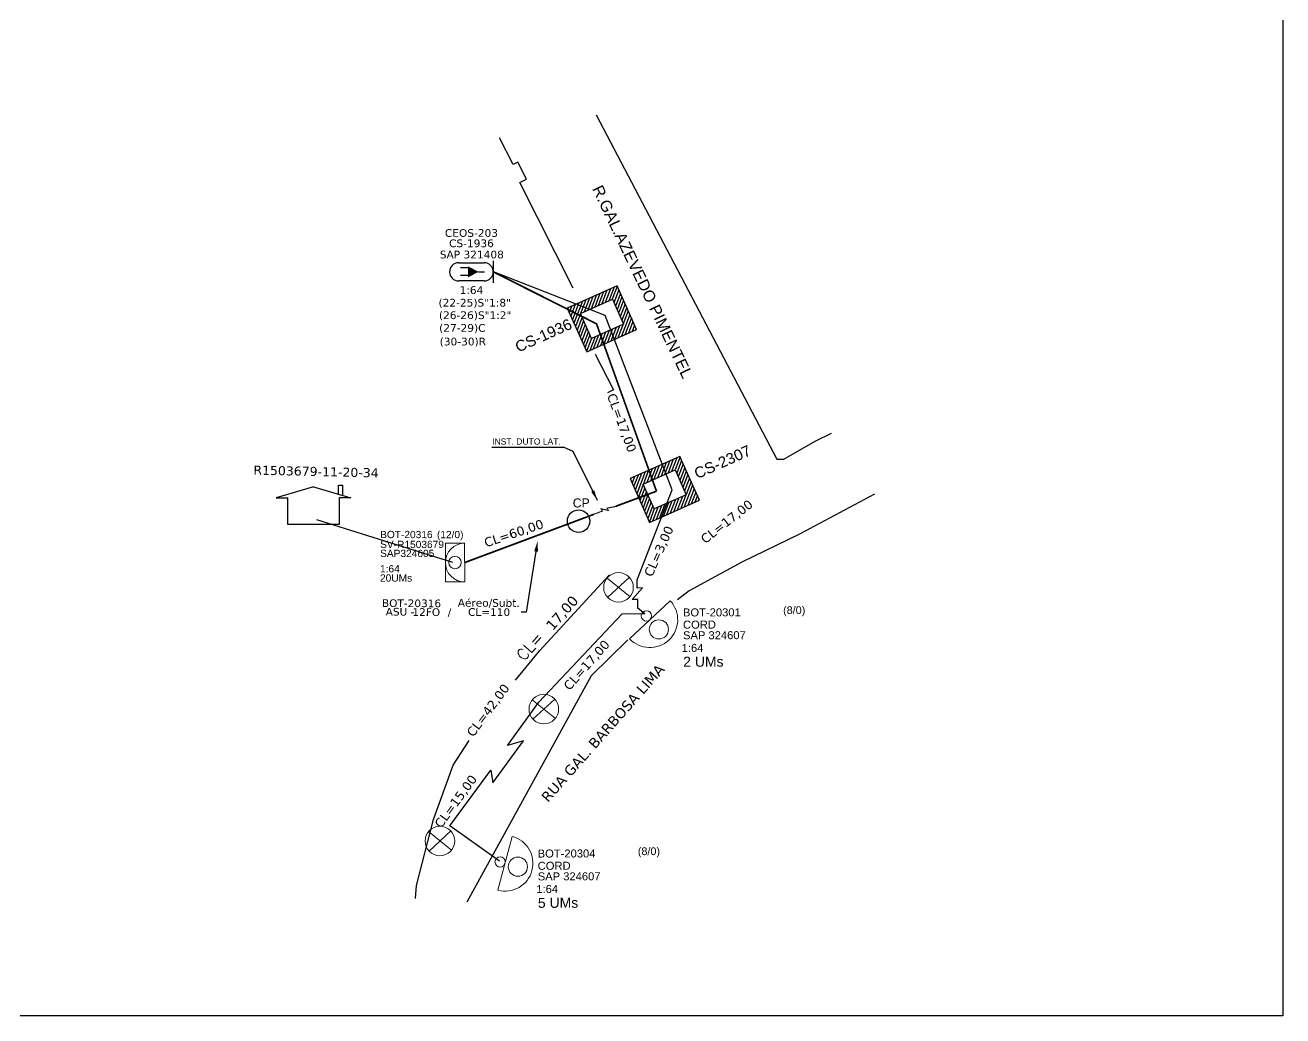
# Model space of a CAD drawing. Extents: x -4 to 837, y 1 to 595.
# Drawn here: x 474.1 to 837.2, y 1.3 to 287.5 of the extents above; entities that cross this region are included whole.
import ezdxf
from ezdxf import colors
from ezdxf.entities.mleader import LeaderData, LeaderLine
from ezdxf.enums import TextEntityAlignment as Align
from ezdxf.math import Vec2, Vec3

# ---------------------------------------------------------------- set-up
doc = ezdxf.new("R2010")
doc.units = 0
doc.linetypes.add('PHANTOM2', pattern=[1.25, 0.625, -0.125, 0.125, -0.125, 0.125, -0.125])
for name, color, linetype in [('10.1-Caixas Subterrâneas', 5, 'Continuous'), ('10_4-POSTES', 1, 'Continuous'), ('20.4-CEOS', 1, 'Continuous'), ('CAP_A_INSTALAR', 1, 'Continuous'), ('CELULAS_GPON', 7, 'Continuous'), ('label_cabos', 7, 'Continuous'), ('Legenda', 1, 'Continuous'), ('LOGRADOURO', 5, 'Continuous'), ('MEIO FIO', 251, 'Continuous'), ('Subida Lateral', 5, 'Continuous'), ('surveys', 7, 'Continuous'), ('surveys legendas', 7, 'Continuous')]:
    doc.layers.add(name, color=color, linetype=linetype)
for name, color, linetype, lineweight in [('10.4-Postes', 1, 'Continuous', 0), ("20.0-LEGENDA DOS CDO'S", 1, 'Continuous', 0), ('20.1-CDO_INTERIOR', 1, 'Continuous', 0), ('20.2-CDO_POSTE', 1, 'Continuous', 5), ('20.6-CORDOALHA_SUPORTE', 7, 'Continuous', 25)]:
    doc.layers.add(name, color=color, linetype=linetype, lineweight=lineweight)
doc.layers.add('DROP DE CLIENTE', color=140, linetype='Continuous', plot=False)
doc.layers.add('EXTRA', color=50, linetype='Continuous', plot=False)
doc.styles.add('ARIAL', font='arial.ttf')
doc.styles.add('DIGICADE', font='arial.ttf')
doc.styles.add('ROMANS', font='romans')
doc.styles.add('siredit', font='verdana.ttf')
doc.linetypes.add('FENCELINE1', pattern='A,0.25,-0.1,[133,ltypeshp.shx,S=0.1,R=0,X=-0.1,Y=0],-0.1,1', length=1.45)
doc.dimstyles.new('CC', dxfattribs={"dimtxt": 0.8, "dimasz": 2, "dimexe": 0.18, "dimexo": 0.0625, "dimgap": 0.09, "dimtad": 0, "dimdec": 0, "dimrnd": 1, "dimzin": 0, "dimdsep": 46, "dimtxsty": 'siredit', "dimblk": 'NONE', "dimcen": 0, "dimse1": 1, "dimse2": 1, "dimsd1": 1, "dimsd2": 1, "dimclrt": 7, "dimadec": 0, "dimazin": 0, "dimtfac": 1, "dimtdec": 0, "dimtofl": 0, "dimtmove": 0, "dimatfit": 3, "dimfxl": 0, "dimtolj": 1, "dimtzin": 0, "dimarcsym": 0})

# ---------------------------------------------------------------- blocks, each defined once
blk = doc.blocks.new('SURVEY_SURVEY')
for p, q in [((0.00000843, 0.00001322), (0.00000976, 0.00001322)), ((0.00000843, 0.00001027), (0.00000843, 0.00001322)), ((0.00000976, 0.00001322), (0.00000975, 0.00000989)), ((0, 0.00001268), (-0.00001257, 0.000009)), ((-0.00001257, 0.000009), (-0.00000863, 0.000009)), ((-0.00000862, 0), (-0.00000862, 0.00000897)), ((0, 0.00001268), (0.00001257, 0.000009)), ((0.00000862, 0.00000901), (0.00000862, 0)), ((0.00001257, 0.000009), (0.00000862, 0.000009)), ((0.00000862, 0), (-0.00000862, 0))]:
    blk.add_line(p, q)
blk = doc.blocks.new('CDOE_CT_POST_DESENHO')
at = {"color": 0}
blk.add_line((2.136, 0.393), (-2.114, 0.393), dxfattribs=at)
for centre, radius in [((0.011, 1.403), 0.733), ((0.011, 0), 0.393)]:
    blk.add_circle(centre, radius, dxfattribs=at)
blk.add_arc((0.011, 0.393), 2.125, 0, 180, dxfattribs=at)
blk = doc.blocks.new('CDOI_CT_ESQ')
at = {"layer": '20.1-CDO_INTERIOR', "color": 0, "lineweight": 18}
blk.add_lwpolyline([(-2.12, -2.13), (-2.12, 2.12), (0, 2.12), (0.01, -2.13)], close=True, dxfattribs=at)
blk.add_circle((-1.06, 0), 0.68, dxfattribs=at)
blk.add_arc((0.01, 0), 2.13, 90.0276, 270.0276, dxfattribs=at)
at = {"layer": "20.0-LEGENDA DOS CDO'S", "color": 0, "style": 'ARIAL'}
for tag, p in [('CDO_N', (-9.3, 2.69)), ('SURVEY', (-9.3, 1.6)), ('SAP', (-9.3, 0.61)), ('1:XX', (-9.31, -1.08)), ('UMS', (-9.31, -2.09))]:
    blk.add_attdef(tag, p, '', height=0.68, rotation=359.9724, dxfattribs=at)
blk.add_attdef('FIBRAS_UTILIZADAS', text='', height=0.68, rotation=359.9724, dxfattribs=at).set_placement((-1.59, 2.69), align=Align.CENTER)
blk = doc.blocks.new('*U97')
at = {"layer": '20.4-CEOS', "color": 7, "style": 'siredit'}
for tag, p in [('FIBRAS_SPLITTER', (0, 0)), ('FIBRAS_TOP_C', (0, -4.13)), ('RESERVA_FINAIS', (0, -5.46))]:
    blk.add_attdef(tag, p, '', height=1.01, dxfattribs=at)
for tag, p, flags in [('ID_ATIVIDADE', (0, -6.77), 3), ('FATOR', (0, -8.09), 1), ('QTDE', (0, -9.4), 1), ('FID', (0, -10.71), 1)]:
    blk.add_attdef(tag, p, '', height=1.01, dxfattribs=dict(at, flags=flags))
blk = doc.blocks.new('*U98')
at = {"layer": '20.4-CEOS', "color": 7, "style": 'siredit'}
blk.add_attdef('FIBRAS_SPLITTER', (0, 0), '', height=1.01, dxfattribs=at)
for tag, p, flags in [('ID_ATIVIDADE', (0, -1.48), 3), ('QTDE', (0, -4.11), 1), ('FATOR', (0, -2.79), 1), ('FID', (0, -5.42), 1)]:
    blk.add_attdef(tag, p, '', height=1.01, dxfattribs=dict(at, flags=flags))
blk = doc.blocks.new('*X68')
at = {"color": 0, "linetype": 'Continuous'}
for p, q in [((-1.25, 0.34099), (-0.49099, 1.1)), ((-1.25, 0.517767), (-0.667767, 1.1)), ((-1.25, 0.694544), (-0.844544, 1.1)), ((-1.25, 0.87132), (-1.02132, 1.1)), ((-1.25, 1.048097), (-1.198097, 1.1)), ((-1.25, 0.164214), (-0.8035, 0.610714)), ((-0.789214, 0.625), (-0.314214, 1.1)), ((-0.612437, 0.625), (-0.137437, 1.1)), ((-0.43566, 0.625), (0.03934, 1.1)), ((-0.258883, 0.625), (0.216117, 1.1)), ((-0.082107, 0.625), (0.392893, 1.1)), ((0.09467, 0.625), (0.56967, 1.1)), ((0.271447, 0.625), (0.746447, 1.1)), ((0.448223, 0.625), (0.923223, 1.1)), ((0.625, 0.625), (1.1, 1.1)), ((0.801777, 0.625), (1.25, 1.073223)), ((0.8035, 0.449947), (1.25, 0.896447)), ((0.8035, 0.27317), (1.25, 0.71967)), ((-1.25, -0.012563), (-0.8035, 0.433937)), ((-1.25, -0.18934), (-0.8035, 0.25716)), ((-1.25, -0.366117), (-0.8035, 0.080383)), ((0.8035, 0.096393), (1.25, 0.542893)), ((0.8035, -0.080383), (1.25, 0.366117)), ((0.8035, -0.25716), (1.25, 0.18934)), ((0.8035, -0.433937), (1.25, 0.012563)), ((-1.25, -0.542893), (-0.8035, -0.096393)), ((-1.25, -0.71967), (-0.8035, -0.27317)), ((-1.25, -0.896447), (-0.8035, -0.449947)), ((0.49099, -1.1), (1.25, -0.34099)), ((0.667767, -1.1), (1.25, -0.517767)), ((0.8035, -0.610714), (1.25, -0.164214)), ((-1.25, -1.073223), (-0.801777, -0.625)), ((-1.1, -1.1), (-0.625, -0.625)), ((-0.923223, -1.1), (-0.448223, -0.625)), ((-0.746447, -1.1), (-0.271447, -0.625)), ((-0.56967, -1.1), (-0.09467, -0.625)), ((-0.392893, -1.1), (0.082107, -0.625)), ((-0.216117, -1.1), (0.258883, -0.625)), ((-0.03934, -1.1), (0.43566, -0.625)), ((0.137437, -1.1), (0.612437, -0.625)), ((0.314214, -1.1), (0.789214, -0.625)), ((0.844544, -1.1), (1.25, -0.694544)), ((1.02132, -1.1), (1.25, -0.87132)), ((1.198097, -1.1), (1.25, -1.048097))]:
    blk.add_line(p, q, dxfattribs=at)
blk = doc.blocks.new('MANHOLE_MQ')
at = {"color": 0, "linetype": 'Continuous'}
for p, q in [((0.00000623, 0.00000569), (-0.00000627, 0.00000569)), ((-0.00000627, 0.00000569), (-0.00000627, -0.00000531)), ((-0.00000404, 0.00000331), (0.00000399, 0.00000331)), ((-0.00000404, -0.00000294), (-0.00000404, 0.00000331)), ((0.00000399, 0.00000331), (0.00000399, -0.00000294)), ((0.00000623, -0.00000531), (0.00000623, 0.00000569)), ((-0.00000627, -0.00000531), (0.00000623, -0.00000531)), ((0.00000399, -0.00000294), (-0.00000404, -0.00000294)), ((0.00000399, -0.00000294), (0.00000399, -0.00000294))]:
    blk.add_line(p, q, dxfattribs=at)
at = {"color": 0, "linetype": 'Continuous', "xscale": 5e-06, "yscale": 5e-06, "zscale": 1e-05}
blk.add_blockref('*X68', (-0.00000002, 0.00000019), dxfattribs=at)
blk = doc.blocks.new('Inst CDOE-8 CAIXA DIST OPT CDOE 48F_8D C_SPL OPTAP')
at = {"layer": "20.0-LEGENDA DOS CDO'S", "color": 0}
for tag, p, style, flags in [('ID_ATIVIDADE', (0.12, 6.47), 'ARIAL', 3), ('FATOR', (7.92, 6.47), 'ARIAL', 1), ('QTDE', (0.23, -0.97), 'DIGICADE', 3)]:
    blk.add_attdef(tag, p, '', height=0.8, rotation=0.118, dxfattribs=dict(at, style=style, flags=flags))
at = {"layer": "20.0-LEGENDA DOS CDO'S", "color": 0, "style": 'ARIAL'}
for tag, p, height in [('FID', (0.12, 5.25), 0.8), ('SAP', (0.12, 2.96), 0.8), ('CORDOALHA', (0.12, 4.02), 0.8), ('1:XX', (-0.01, 1.7), 0.8), ('UMS', (0.14, 0.22), 1)]:
    blk.add_attdef(tag, p, '', height=height, rotation=0.118, dxfattribs=at)
blk.add_attdef('FIBRAS_UTILIZADAS', text='', height=0.8, rotation=0.118, dxfattribs=at).set_placement((13.48, 5.26), align=Align.CENTER)
blk = doc.blocks.new('Inst CORD BENZINAL 4.55MM 3F (sem recursos)')
at = {"layer": '20.6-CORDOALHA_SUPORTE', "color": 0, "lineweight": 0, "style": 'ROMANS'}
blk.add_attdef('LANCE', text='', height=1, dxfattribs=at).set_placement((-0.54, -2.21), align=Align.RIGHT)
at = {"layer": '20.6-CORDOALHA_SUPORTE', "color": 0, "style": 'siredit'}
blk.add_attdef('QTDE', (-0.54, -2.21), '', height=1, rotation=359.69, dxfattribs=at)
at = {"layer": '20.6-CORDOALHA_SUPORTE', "color": 0, "lineweight": 0, "style": 'ROMANS'}
for tag, p, flags in [('FATOR', (-5.2, -4.44), 3), ('ID_ATIVIDADE', (-5.2, -6.67), 3), ('FID', (-5.2, -8.9), 1)]:
    blk.add_attdef(tag, p, '', height=1, dxfattribs=dict(at, flags=flags))
blk = doc.blocks.new('LEGENDA DOS CABOS')
at = {"layer": 'EXTRA', "color": 0, "style": 'siredit'}
for tag, p in [('ID', (4.6, 0.97)), ('XX', (9.03, 0.97))]:
    blk.add_attdef(tag, text='', height=0.48, rotation=359.69, dxfattribs=at).set_placement(p, align=Align.MIDDLE_CENTER)
at = {"layer": 'Legenda', "color": 0, "style": 'siredit'}
for tag, p in [('TIPO_CABO', (1.31, 0)), ('CABO', (4.69, -0.05)), ('/', (6.81, -0.05)), ('METROS', (10.03, -0.05))]:
    blk.add_attdef(tag, text='', height=0.8, rotation=359.69, dxfattribs=at).set_placement(p, align=Align.MIDDLE_CENTER)
blk = doc.blocks.new('POLE_POLE')
at = {"layer": '10.4-Postes', "color": 1, "linetype": 'PHANTOM2'}
for points in [[(-0.00000802, 0.00001053), (0.00000762, -0.00000217)], [(0.00000718, 0.00001103), (-0.00000758, -0.00000267)]]:
    blk.add_lwpolyline(points, dxfattribs=at)
at = {"layer": '10.4-Postes', "color": 1}
blk.add_circle((-0.0000002, 0.00000418), 0.00001007, dxfattribs=at)
blk = doc.blocks.new('_None')

msp = doc.modelspace()

# ---------------------------------------------------------------- linework, layer by layer
msp.add_lwpolyline([(-3.83, 595.26), (837.17, 595.26), (837.17, 1.26), (-3.83, 1.26)], close=True)
at = {"color": 5}
msp.add_circle((633.86, 144.16), 3.25, dxfattribs=at)
at = {"layer": '20.4-CEOS', "color": 5}
for p, q in [((599.23, 218.82), (606.6, 218.82)), ((606.6, 213.56), (599.23, 213.56))]:
    msp.add_line(p, q, dxfattribs=at)
for points in [[(609.23, 219.36), (609.23, 213.02)], [(602.04, 217.34), (599.8, 217.34)], [(602.04, 215.15), (599.8, 215.15)], [(604.95, 216.19), (606.72, 216.19)]]:
    msp.add_lwpolyline(points, dxfattribs=at)
msp.add_lwpolyline([(604.95, 216.19, 0, 3.24, 0), (601.91, 216.19, 3.24, 3.24, 0)], format="xyseb", dxfattribs=at)
for centre, start, end in [((599.23, 216.19), 90, 270), ((606.6, 216.19), 270, 90)]:
    msp.add_arc(centre, 2.63, start, end, dxfattribs=at)
at = {"layer": 'CAP_A_INSTALAR', "color": 7, "linetype": 'FENCELINE1', "ltscale": 3}
for p, q in [((641.5, 203.56), (609.24, 216.21)), ((660.84, 153.24), (641.5, 203.56)), ((650.72, 127.22), (660.84, 153.24)), ((646.33, 117.3), (622.41, 91.88)), ((652.98, 117.36), (646.33, 117.3)), ((652.98, 117.36), (650.98, 119.03))]:
    msp.add_line(p, q, dxfattribs=at)
at = {"layer": 'CAP_A_INSTALAR', "linetype": 'FENCELINE1', "ltscale": 3}
for p, q in [((646.33, 117.3), (646.33, 117.3)), ((652.98, 117.36), (652.98, 117.36))]:
    msp.add_line(p, q, dxfattribs=at)
at = {"layer": 'CAP_A_INSTALAR', "color": 7, "linetype": 'FENCELINE1', "ltscale": 5}
for p, q in [((613.29, 79.32), (622.41, 91.88)), ((609.1, 68.54), (617.9, 80.73)), ((617.9, 80.73), (613.29, 79.32)), ((596.68, 56.18), (608.47, 72.27)), ((608.47, 72.27), (609.1, 68.54)), ((610.97, 45.95), (596.68, 56.18))]:
    msp.add_line(p, q, dxfattribs=at)
at = {"layer": 'CAP_A_INSTALAR', "color": 10, "linetype": 'FENCELINE1', "ltscale": 3, "const_width": 0.492}
for points in [[(656.33, 152.82), (639.03, 201.17), (609.23, 216.19)], [(656.33, 152.82), (644.62, 148.48)], [(638.26, 146.14), (600.96, 132.2), (600.96, 132.2)]]:
    msp.add_lwpolyline(points, dxfattribs=at)
at = {"layer": 'DROP DE CLIENTE'}
msp.add_lwpolyline([(597.51, 132.23), (558.29, 144.56)], dxfattribs=at)
at = {"layer": 'label_cabos', "color": 2}
msp.add_lwpolyline([(608.78, 165.58), (629.51, 165.58)], dxfattribs=at)
at = {"layer": 'MEIO FIO'}
for points in [[(638.95, 261.54), (691.05, 162.06), (693.09, 162.06), (702.16, 167.25), (706.83, 169.58)], [(632.28, 211.44), (616.88, 241.97), (618.82, 242.95), (616.31, 247.89), (614.97, 247.21), (611.03, 254.9)], [(638.68, 192.38), (643.93, 182.08), (642.22, 181.21)], [(719.3, 151.95), (719.3, 151.95), (697.59, 140.43), (681, 132.35), (665.81, 124.03), (662.38, 121.45)], [(615.67, 98.21), (622.69, 106.79), (642.65, 128.61)], [(648.1, 109.85), (637.46, 99.47)], [(637.46, 99.47), (601.62, 34.14)], [(586.77, 35.14), (587.04, 38.92), (591.95, 58.02), (597.63, 73.7), (602.3, 80.79)]]:
    msp.add_lwpolyline(points, dxfattribs=at)
at = {"layer": 'Subida Lateral', "color": 5}
for p, q in [((650.74, 124.83), (650.72, 127.22)), ((649.3, 121.54), (652.31, 124.9)), ((652.31, 124.9), (650.74, 124.83)), ((650.91, 121.55), (649.3, 121.54)), ((650.99, 118.94), (650.91, 121.55))]:
    msp.add_line(p, q, dxfattribs=at)
at = {"layer": 'Subida Lateral', "color": 5, "const_width": 0.302}
msp.add_lwpolyline([(644.68, 148.42), (642.07, 147.93), (642.44, 147.26), (640.37, 147.75), (640.75, 147.11), (638.17, 146.12)], dxfattribs=at)

# ---------------------------------------------------------------- block references
at = {"layer": '10.1-Caixas Subterrâneas', "color": 30, "xscale": 1259144.440220086, "yscale": 1259144.440220086, "zscale": 1259144.440220086, "rotation": 204.0747393551157}
for p in [(640.46, 202.83), (658.59, 153.55)]:
    msp.add_blockref('MANHOLE_MQ', p, dxfattribs=at)
at = {"layer": '10_4-POSTES', "color": 1, "xscale": 424835.3461244741, "yscale": 424835.3461244741, "zscale": 424835.3461244741}
for p in [(645.46, 123.27), (623.9, 88.09), (593.89, 50)]:
    msp.add_blockref('POLE_POLE', p, dxfattribs=at)
at = {"layer": "20.0-LEGENDA DOS CDO'S", "color": 7, "lineweight": 0}
ref = msp.add_blockref('Inst CDOE-8 CAIXA DIST OPT CDOE 48F_8D C_SPL OPTAP', (663.64, 101.49), dxfattribs=dict(at, xscale=2.887456303556688, yscale=2.887456303556688, zscale=2.887456303556688))
ref.add_attrib('FID', 'BOT-20301', (663.99, 116.64), dxfattribs={"color": 0, "height": 2.31, "rotation": 0.118, "style": 'ARIAL'})
ref.add_attrib('CORDOALHA', 'CORD', (664, 113.11), dxfattribs={"color": 0, "height": 2.31, "rotation": 0.118, "style": 'ARIAL'})
ref.add_attrib('SAP', 'SAP 324607', (664, 110.04), dxfattribs={"color": 0, "height": 2.31, "rotation": 0.118, "style": 'ARIAL'})
ref.add_attrib('1:XX', '1:64', (663.61, 106.4), dxfattribs={"color": 0, "height": 2.31, "rotation": 0.118, "style": 'ARIAL'})
ref.add_attrib('UMS', '2 UMs', (664.05, 102.12), dxfattribs={"color": 0, "height": 2.887, "rotation": 0.118, "style": 'ARIAL'})
ref.add_attrib('FIBRAS_UTILIZADAS', '(8/0)', dxfattribs={"color": 0, "height": 2.229, "rotation": 0.118, "style": 'ARIAL'}).set_placement((699.3, 116.68), align=Align.BOTTOM_RIGHT)
ref = msp.add_blockref('Inst CDOE-8 CAIXA DIST OPT CDOE 48F_8D C_SPL OPTAP', (621.7, 31.84), dxfattribs=dict(at, xscale=2.887456303556688, yscale=2.887456303556688, zscale=2.887456303556688))
ref.add_attrib('FID', 'BOT-20304', (622.04, 46.99), dxfattribs={"color": 0, "height": 2.31, "rotation": 0.118, "style": 'ARIAL'})
ref.add_attrib('CORDOALHA', 'CORD', (622.05, 43.45), dxfattribs={"color": 0, "height": 2.31, "rotation": 0.118, "style": 'ARIAL'})
ref.add_attrib('SAP', 'SAP 324607', (622.06, 40.39), dxfattribs={"color": 0, "height": 2.31, "rotation": 0.118, "style": 'ARIAL'})
ref.add_attrib('1:XX', '1:64', (621.66, 36.75), dxfattribs={"color": 0, "height": 2.31, "rotation": 0.118, "style": 'ARIAL'})
ref.add_attrib('UMS', '5 UMs', (622.1, 32.46), dxfattribs={"color": 0, "height": 2.887, "rotation": 0.118, "style": 'ARIAL'})
ref.add_attrib('FIBRAS_UTILIZADAS', '(8/0)', dxfattribs={"color": 0, "height": 2.229, "rotation": 0.118, "style": 'ARIAL'}).set_placement((657.36, 47.03), align=Align.BOTTOM_RIGHT)
at = {"layer": '20.1-CDO_INTERIOR'}
ref = msp.add_blockref('CDOI_CT_ESQ', (600.95, 132.2), dxfattribs=dict(at, xscale=2.624960275960624, yscale=2.624960275960624, zscale=2.624960275960624))
ref.add_attrib('CDO_N', 'BOT-20316', (576.54, 139.26), dxfattribs={"layer": "20.0-LEGENDA DOS CDO'S", "color": 1, "height": 2.1, "rotation": 359.9724, "style": 'ARIAL'})
ref.add_attrib('FIBRAS_UTILIZADAS', '(12/0)', dxfattribs={"layer": "20.0-LEGENDA DOS CDO'S", "color": 1, "height": 2.1, "rotation": 359.9724, "style": 'ARIAL'}).set_placement((596.79, 139.25), align=Align.CENTER)
ref.add_attrib('SURVEY', 'SV-R1503679', (576.55, 136.4), dxfattribs={"layer": "20.0-LEGENDA DOS CDO'S", "color": 1, "height": 2.1, "rotation": 359.9724, "style": 'ARIAL'})
ref.add_attrib('SAP', 'SAP324605', (576.54, 133.81), dxfattribs={"layer": "20.0-LEGENDA DOS CDO'S", "color": 1, "height": 2.1, "rotation": 359.9724, "style": 'ARIAL'})
ref.add_attrib('1:XX', '1:64', (576.52, 129.36), dxfattribs={"layer": "20.0-LEGENDA DOS CDO'S", "color": 1, "height": 2.1, "rotation": 359.9724, "style": 'ARIAL'})
ref.add_attrib('UMS', '20UMs', (576.52, 126.7), dxfattribs={"layer": "20.0-LEGENDA DOS CDO'S", "color": 1, "height": 2.1, "rotation": 359.9724, "style": 'ARIAL'})
at = {"layer": '20.2-CDO_POSTE', "color": 7, "zscale": 3.779942797383299}
for p, xscale, yscale, rotation in [((653.39, 116.75), -3.7799427973833, 3.779942797383299, 222.9830390450754), ((611.19, 45.67), -3.779942797383298, 3.7799427973833, 255.1165481195034)]:
    msp.add_blockref('CDOE_CT_POST_DESENHO', p, dxfattribs=dict(at, xscale=xscale, yscale=yscale, rotation=rotation))
at = {"layer": '20.4-CEOS', "color": 5, "lineweight": 0}
ref = msp.add_blockref('*U97', (593.41, 206.16), dxfattribs=dict(at, xscale=2.204966631806924, yscale=2.204966631806924, zscale=2.204966631806924))
ref.add_attrib('FIBRAS_SPLITTER', '(22-25)S"1:8"', (593.41, 206.16), dxfattribs={"color": 5, "height": 2.2263, "style": 'siredit'})
ref.add_attrib('FIBRAS_TOP_C', '(27-29)C', (593.6, 198.88), dxfattribs={"color": 5, "height": 2.226, "style": 'siredit'})
ref.add_attrib('RESERVA_FINAIS', '(30-30)R', (593.75, 194.94), dxfattribs={"color": 5, "height": 2.226, "style": 'siredit'})
ref = msp.add_blockref('*U98', (593.53, 202.55), dxfattribs=dict(at, xscale=2.204966631806924, yscale=2.204966631806924, zscale=2.204966631806924))
ref.add_attrib('FIBRAS_SPLITTER', '(26-26)S"1:2"', (593.53, 202.55), dxfattribs={"color": 5, "height": 2.2263, "style": 'siredit'})
at = {"layer": '20.6-CORDOALHA_SUPORTE', "color": 0, "lineweight": 0}
ref = msp.add_blockref('Inst CORD BENZINAL 4.55MM 3F (sem recursos)', (666.25, 147.04), dxfattribs=dict(at, xscale=3.28120034495078, yscale=3.28120034495078, zscale=3.28120034495078, rotation=48.95328750880822))
ref.add_attrib('QTDE', '17,00', (626.36, 112.34), dxfattribs={"color": 0, "height": 2.953, "rotation": 48.6433, "style": 'siredit'})
ref.add_attrib('LANCE', 'CL=', dxfattribs={"color": 0, "lineweight": 0, "height": 3.281, "rotation": 48.9533, "style": 'ROMANS'}).set_placement((623.99, 110.34), align=Align.RIGHT)
at = {"layer": '20.6-CORDOALHA_SUPORTE', "color": 4, "lineweight": 0}
ref = msp.add_blockref('Inst CORD BENZINAL 4.55MM 3F (sem recursos)', (664.92, 97.43), dxfattribs=dict(at, xscale=3.28120034495078, yscale=3.28120034495078, zscale=3.28120034495078, rotation=48.95328750880822))
ref.add_attrib('QTDE', 'RUA GAL. BARBOSA LIMA', (625.03, 62.73), dxfattribs={"color": 0, "height": 2.9531, "rotation": 48.6433, "style": 'siredit'})
at = {"layer": 'label_cabos', "color": 0, "lineweight": 0}
ref = msp.add_blockref('LEGENDA DOS CABOS', (576.24, 116.85), dxfattribs=dict(at, xscale=2.213508894563129, yscale=2.213508894563129, zscale=2.213508894563129))
ref.add_attrib('ID', 'BOT-20316', dxfattribs={"color": 0, "height": 2.214, "rotation": 359.69, "style": 'siredit'}).set_placement((585.62, 120.45), align=Align.MIDDLE_CENTER)
ref.add_attrib('CABO', '12FO', dxfattribs={"color": 0, "height": 2.214, "rotation": 359.69, "style": 'siredit'}).set_placement((589.88, 117.9), align=Align.MIDDLE_CENTER)
ref.add_attrib('METROS', 'CL=110', dxfattribs={"color": 0, "height": 2.214, "rotation": 359.69, "style": 'siredit'}).set_placement((608.02, 117.9), align=Align.MIDDLE_CENTER)
ref.add_attrib('XX', 'Aéreo/Subt.', dxfattribs={"color": 0, "height": 2.2135, "rotation": 359.69, "style": 'siredit'}).set_placement((607.91, 120.55), align=Align.MIDDLE_CENTER)
ref.add_attrib('/', '/', dxfattribs={"color": 0, "height": 2.21, "rotation": 359.69, "style": 'siredit'}).set_placement((596.59, 117.9), align=Align.MIDDLE_CENTER)
ref.add_attrib('TIPO_CABO', 'ASU -', dxfattribs={"color": 0, "height": 2.214, "rotation": 359.69, "style": 'siredit'}).set_placement((582.3, 118), align=Align.MIDDLE_CENTER)
at = {"layer": 'surveys', "color": 151, "xscale": 856258.4962285283, "yscale": 856258.4962285283, "zscale": 856258.4962285283}
msp.add_blockref('SURVEY_SURVEY', (557.31, 143.21), dxfattribs=at)

# ---------------------------------------------------------------- texts
at = {"layer": '10.1-Caixas Subterrâneas', "color": 30, "style": 'ARIAL'}
for s, p in [('CS-1936', (616.43, 192.85)), ('CS-2307', (668.11, 156.29))]:
    msp.add_text(s, height=3.15, rotation=24.0747, dxfattribs=at).set_placement(p)
at = {"layer": '20.4-CEOS', "color": 5, "style": 'siredit'}
for s, p in [('CEOS-203', (602.92, 228.53)), ('CS-1936', (602.92, 225.54)), ('SAP 321408', (603.03, 222.3)), ('1:64', (602.92, 212.03))]:
    msp.add_text(s, height=2.226, dxfattribs=at).set_placement(p, align=Align.TOP_CENTER)
at = {"layer": 'CELULAS_GPON', "style": 'siredit'}
for s, rotation, p in [('CL=17,00', 290.3212, (642, 180.5)), ('R1503679-11-20-34', 358.6704, (539.94, 157.62)), ('CL=17,00', 38.1602, (670.41, 137.51)), ('CL=60,00', 18.6309, (607.11, 136.58)), ('CL=3,00', 65.9965, (655.03, 127.84)), ('CL=17,00', 48.4213, (631.21, 95.06)), ('CL=42,00', 53.2514, (603.42, 81.62)), ('CL=15,00', 53.7786, (594.16, 55.25))]:
    msp.add_text(s, height=2.625, rotation=rotation, dxfattribs=at).set_placement(p)
at = {"layer": 'LOGRADOURO', "color": 4, "style": 'ARIAL'}
msp.add_text('R.GAL.AZEVEDO PIMENTEL', height=3.2812, rotation=295.4826, dxfattribs=at).set_placement((637.68, 240.21))
at = {"layer": 'surveys legendas', "color": 2, "style": 'ARIAL'}
msp.add_text('INST. DUTO LAT.', height=1.7625, dxfattribs=at).set_placement((608.89, 166.3))
at = {"layer": 'surveys legendas', "color": 5}
msp.add_text('CP', height=2.625, dxfattribs=at).set_placement((632.17, 148.12))

# ---------------------------------------------------------------- leaders
at = {"color": 7}
ml = msp.add_multileader_mtext('Standard', dxfattribs=at)
ml.set_content('', color=7)
ml.set_leader_properties()
ml.build(insert=Vec2(0, 0))
ml.multileader.update_dxf_attribs({"text_right_attachment_type": 6, "dogleg_length": 0.36, "arrow_head_size": 3.28})
ctx = ml.context
ctx.base_point, ctx.char_height, ctx.arrow_head_size, ctx.landing_gap_size, ctx.plane_origin, ctx.plane_x_axis, ctx.plane_y_axis = Vec3(617.53, 117.9), 0.591, 3.28, 0.295, Vec3(638.21, 117.9), Vec3(-1, 0), Vec3(0, -1)
ctx.right_attachment = 6
notes = []
notes.append((ctx, [(0, (1, 1, 0), (618.71, 117.9), (-1, 0), 1.18, [(0, [(622.08, 138.63)], 0, [])])]))
ctx.mtext.insert, ctx.mtext.rotation, ctx.mtext.flow_direction, ctx.mtext.extrusion = Vec3(617.23, 117.6), 3.141593, 5, Vec3(0, 0, -1)
at = {"layer": 'label_cabos', "color": 2}
msp.add_leader([(639.28, 150.15), (632.24, 164.33), (629.51, 165.58)], dimstyle='CC', override={"dimasz": 3}, dxfattribs=at)
for ctx, leaders in notes:
    for number, flags, end, landing, length, lines in leaders:
        leader = LeaderData()
        leader.index, (leader.has_last_leader_line, leader.has_dogleg_vector, leader.attachment_direction) = number, flags
        leader.last_leader_point, leader.dogleg_vector, leader.dogleg_length = Vec3(end), Vec3(landing), length
        for number, points, colour, breaks in lines:
            line = LeaderLine()
            line.index, line.vertices, line.color, line.breaks = number, Vec3.list(points), colors.encode_raw_color(colour), breaks
            leader.lines.append(line)
        ctx.leaders.append(leader)

doc.saveas('drawing.dxf')
